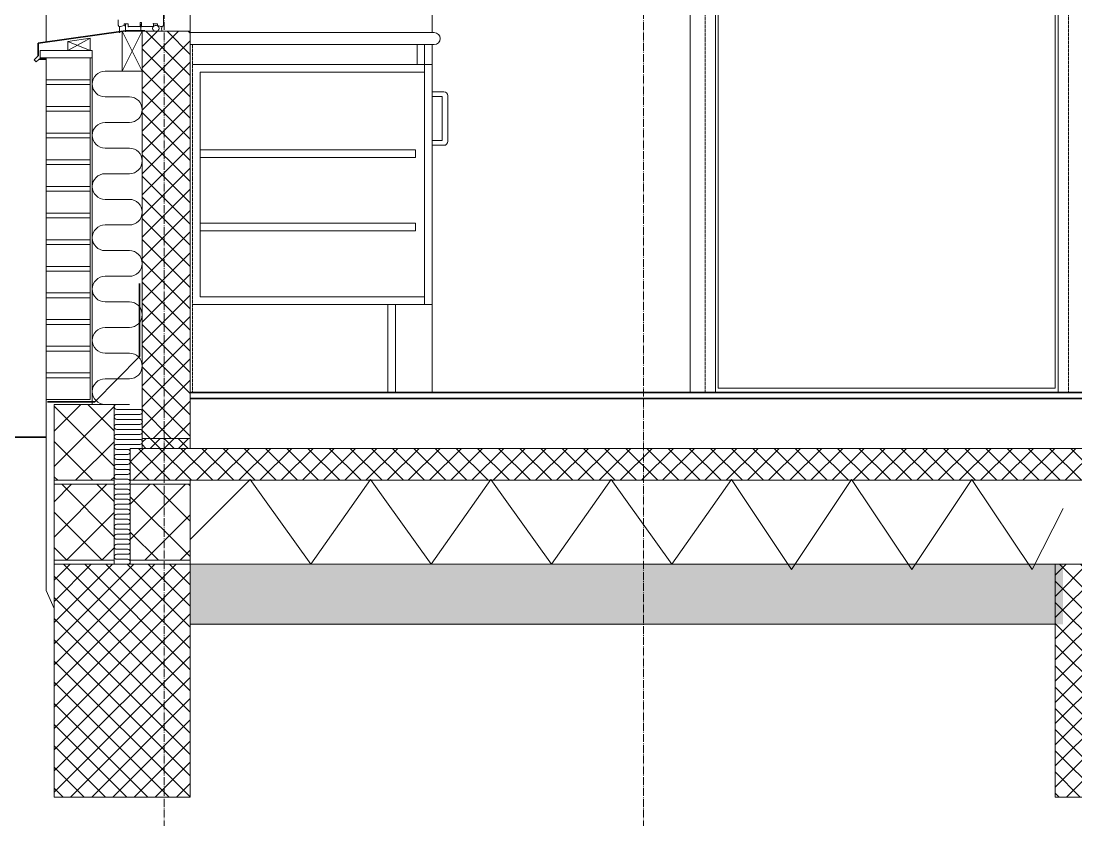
# Model space of a CAD drawing. Header units: millimetres. Extents: x -17350 to 3652, y -2474 to 12378.
# Drawn here: x -9587 to -6947, y 2916 to 4914 of the extents above; entities that cross this region are included whole.
import ezdxf

# ---------------------------------------------------------------- set-up
doc = ezdxf.new("R2010")
doc.units = ezdxf.units.MM
doc.linetypes.add('CENTERLINE', pattern=[27, 20, -3, 1, -3])
doc.linetypes.add('DASHED_1', pattern=[2, 1, -1])
for name, color, linetype, lineweight in [('BETON', 3, 'Continuous', 18), ('HATCH', 8, 'Continuous', 9), ('KITCHEN', 4, 'Continuous', 18), ('KONTUR', 221, 'Continuous', 18), ('MEMBRAN', 43, 'Continuous', 35), ('MODUL', 8, 'CENTERLINE', 9), ('SNIT', 2, 'Continuous', 35), ('TEGLFUGER', 7, 'Continuous', 9), ('WINDOOR', 181, 'Continuous', 9)]:
    doc.layers.add(name, color=color, linetype=linetype, lineweight=lineweight)

msp = doc.modelspace()

# ---------------------------------------------------------------- hatches: boundary and pattern name
at = {"layer": 'HATCH'}
h = msp.add_hatch(dxfattribs=at)
h.set_pattern_fill('ANSI37', color=256, scale=300, style=0)
h.set_pattern_definition([(45, (-17348.408, -1516.35), (-26.5165, 26.5165), []), (135, (-17348.408, -1516.35), (-26.5165, -26.5165), [])])
h.paths.add_polyline_path([(-9164.4, 4888.6), (-9229.4, 4888.6), (-9229.4, 3870.3), (-9164.4, 3870.3)])
h.paths.add_polyline_path([(-9229.4, 4888.6), (-9284.4, 4888.6), (-9284.4, 3870.3), (-9229.4, 3870.3)])
h = msp.add_hatch(dxfattribs=at)
h.set_pattern_fill('ANSI37', color=256, scale=500, style=0)
h.set_pattern_definition([(135, (4889.684, -1516.35), (44.19417, 44.19417), []), (45, (4889.684, -1516.35), (44.19417, -44.19417), [])])
h.paths.add_polyline_path([(-9354.4, 3955.3), (-9504.4, 3955.3), (-9504.4, 3765.3), (-9354.4, 3765.3)])
h.paths.add_polyline_path([(-9354.4, 3565.3), (-9354.4, 3755.3), (-9504.4, 3755.3), (-9504.4, 3565.3)])
h = msp.add_hatch(dxfattribs=at)
h.set_pattern_fill('ANSI37', color=256, scale=200, style=0)
h.set_pattern_definition([(45, (-17348.408, -1516.348), (-17.67767, 17.67767), []), (135, (-17348.408, -1516.348), (-17.67767, -17.67767), [])])
h.paths.add_polyline_path([(-9229.4, 3845.3), (-9229.4, 3870.3), (-9284.4, 3870.3), (-9284.4, 3845.3)])
h.paths.add_polyline_path([(-9164.4, 3845.3), (-9164.4, 3870.3), (-9229.4, 3870.3), (-9229.4, 3845.3)])
h = msp.add_hatch(dxfattribs=at)
h.set_pattern_fill('ANSI37', color=256, scale=300, style=0)
h.set_pattern_definition([(45, (-17348.408, -2472.233), (-26.5165, 26.5165), []), (135, (-17348.408, -2472.233), (-26.5165, -26.5165), [])])
h.paths.add_polyline_path([(-6999.4, 2972.9), (-6829.4, 2972.9), (-6829.4, 3555.3), (-6999.4, 3555.3)])
h.paths.add_polyline_path([(-6659.4, 3555.3), (-6829.4, 3555.3), (-6829.4, 2972.9), (-6659.4, 2972.9)])
h.paths.add_polyline_path([(-5629.4, 3845.3), (-5629.4, 3765.3), (-5403.6, 3765.3), (-5401.5, 3768.3), (-5399.4, 3765.3), (-5102.6, 3765.3), (-5100.5, 3768.3), (-5098.4, 3765.3), (-4801.6, 3765.3), (-4799.5, 3768.3), (-4797.4, 3765.3), (-4500.6, 3765.3), (-4498.5, 3768.3), (-4496.4, 3765.3), (-4429.4, 3765.3), (-4429.4, 3845.3)])
h.paths.add_polyline_path([(-5704.7, 3765.3), (-5702.6, 3768.3), (-5700.5, 3765.3), (-5629.4, 3765.3), (-5629.4, 3845.3), (-6829.4, 3845.3), (-6829.4, 3765.3), (-6609.2, 3765.3), (-6605.6, 3768.3), (-6603.5, 3765.3), (-6306.7, 3765.3), (-6304.6, 3768.3), (-6302.5, 3765.3), (-6005.7, 3765.3), (-6003.6, 3768.3), (-6001.5, 3765.3)])
h.paths.add_polyline_path([(-6829.4, 3765.3), (-6829.4, 3845.3), (-8029.4, 3845.3), (-8029.4, 3765.3), (-7811.3, 3765.3), (-7809.7, 3767.6), (-7808.2, 3765.3), (-7510.2, 3765.3), (-7508.7, 3767.6), (-7507.2, 3765.3), (-7209.2, 3765.3), (-7207.7, 3767.6), (-7206.2, 3765.3)])
h.paths.add_polyline_path([(-9229.4, 3845.3), (-9229.4, 3765.3), (-9016.1, 3765.3), (-9013.8, 3767.6), (-9012.2, 3765.3), (-8714.4, 3765.3), (-8712.8, 3767.6), (-8711.2, 3765.3), (-8413.4, 3765.3), (-8411.8, 3767.6), (-8410.2, 3765.3), (-8112.4, 3765.3), (-8110.8, 3767.6), (-8109.1, 3765.3), (-8029.4, 3765.3), (-8029.4, 3845.3)])
h.paths.add_polyline_path([(-9314.4, 3845.3), (-9314.4, 3765.3), (-9229.4, 3765.3), (-9229.4, 3845.3)])
h.paths.add_polyline_path([(-9229.4, 3555.3), (-9504.4, 3555.3), (-9504.4, 2972.9), (-9229.4, 2972.9)])
h.paths.add_polyline_path([(-9229.4, 2972.9), (-9164.4, 2972.9), (-9164.4, 3555.3), (-9229.4, 3555.3)])
h = msp.add_hatch(dxfattribs=at)
h.set_pattern_fill('ANSI37', color=256, scale=500, style=0)
h.set_pattern_definition([(45, (-17348.41, -2472.23), (-44.19417, 44.19417), []), (135, (-17348.41, -2472.23), (-44.19417, -44.19417), [])])
h.paths.add_polyline_path([(-9229.4, 3755.3), (-9314.4, 3755.3), (-9314.4, 3565.3), (-9229.4, 3565.3)])
h.paths.add_polyline_path([(-9164.4, 3755.3), (-9229.4, 3755.3), (-9229.4, 3565.3), (-9164.4, 3565.3)])
h = msp.add_hatch(dxfattribs=at)
h.set_pattern_fill('AR-CONC', color=256, scale=5, style=0)
h.set_pattern_definition([(50, (-17347.037, -1753.122), (35.86301, -3.13761), [3.75, -41.25]), (355, (-17347.037, -1753.122), (-6.93757, 37.60961), [3, -33]), (100.4514, (-17344.048, -1753.383), (28.92547, 34.47198), [3.18701, -35.0571]), (46.1842, (-17347.037, -1743.12), (53.36205, -8.27595), [5.625, -61.875]), (96.6356, (-17342.59, -1743.81), (46.73314, 48.7059), [4.78051, -52.58565]), (351.1842, (-17347.037, -1743.12), (46.7331, 48.70593), [4.5, -49.5]), (21, (-17342.037, -1745.622), (29.84535, -20.130945), [3.75, -41.25]), (326, (-17342.037, -1745.622), (12.16577, 36.2575), [3, -33]), (71.4514, (-17339.55, -1747.3), (42.01113, 16.12652), [3.18701, -35.0571]), (37.5, (-17347.037, -1753.122), (0.607993, 16.644693), [0, -32.6, 0, -33.5, 0, -33.125]), (7.5, (-17347.037, -1753.122), (13.153477, 19.720586), [0, -19.1, 0, -31.85, 0, -12.625]), (327.5, (-17358.187, -1753.122), (26.691122, -1.127744), [0, -12.5, 0, -39, 0, -51.75]), (317.5, (-17363.187, -1753.122), (29.15931, 5.00525), [0, -16.25, 0, -25.9, 0, -36.75])])
h.paths.add_polyline_path([(-8028, 3553.5), (-9163, 3553.5), (-9163, 3403.5), (-8028, 3403.5)])
h = msp.add_hatch(dxfattribs=at)
h.set_pattern_fill('AR-CONC', color=256, scale=5, style=0)
h.set_pattern_definition([(50, (-17348.408, -1751.348), (35.86301, -3.13761), [3.75, -41.25]), (355, (-17348.408, -1751.35), (-6.93757, 37.60961), [3, -33]), (100.4514, (-17345.42, -1751.61), (28.92547, 34.47198), [3.18701, -35.0571]), (46.1842, (-17348.408, -1741.35), (53.36205, -8.27595), [5.625, -61.875]), (96.6356, (-17343.96, -1742.04), (46.73314, 48.7059), [4.78051, -52.58565]), (351.1842, (-17348.41, -1741.35), (46.7331, 48.70593), [4.5, -49.5]), (21, (-17343.408, -1743.848), (29.84535, -20.130945), [3.75, -41.25]), (326, (-17343.408, -1743.85), (12.16577, 36.2575), [3, -33]), (71.4514, (-17340.92, -1745.526), (42.01113, 16.12652), [3.18701, -35.0571]), (37.5, (-17348.408, -1751.348), (0.607993, 16.644693), [0, -32.6, 0, -33.5, 0, -33.125]), (7.5, (-17348.408, -1751.348), (13.153477, 19.720586), [0, -19.1, 0, -31.85, 0, -12.625]), (327.5, (-17359.558, -1751.348), (26.691122, -1.127744), [0, -12.5, 0, -39, 0, -51.75]), (317.5, (-17364.558, -1751.348), (29.15931, 5.00525), [0, -16.25, 0, -25.9, 0, -36.75])])
h.paths.add_polyline_path([(-6979.4, 3555.3), (-8029.4, 3555.3), (-8029.4, 3405.3), (-6979.4, 3405.3)])

# ---------------------------------------------------------------- linework, layer by layer
at = {"layer": 'BETON'}
for p, q in [((-9284.4, 3845.3), (-9284.4, 4888.6)), ((-9164.4, 4888.6), (-9284.4, 4888.6)), ((-9164.4, 3845.3), (-9164.4, 4888.6)), ((-9504.4, 3955.3), (-9504.4, 2972.9)), ((-9354.4, 3955.3), (-9504.4, 3955.3)), ((-9354.4, 3955.3), (-9354.4, 3555.3)), ((-9164.4, 3870.3), (-9284.4, 3870.3)), ((-9314.4, 3845.3), (-3144.4, 3845.3)), ((-9314.4, 3845.3), (-9314.4, 3765.3)), ((-9354.4, 3765.3), (-9504.4, 3765.3)), ((-9504.4, 3755.3), (-9354.4, 3755.3)), ((-9354.4, 3755.3), (-9504.4, 3755.3)), ((-9314.4, 3765.3), (-3144.4, 3765.3)), ((-9314.4, 3755.3), (-9314.4, 3555.3)), ((-9314.4, 3755.3), (-9164.4, 3755.3)), ((-9164.4, 2972.9), (-9164.4, 3765.3)), ((-9164.4, 2972.9), (-9164.4, 3765.3)), ((-9354.4, 3565.3), (-9504.4, 3565.3)), ((-9164.4, 3565.3), (-9314.4, 3565.3)), ((-9164.4, 3555.3), (-9504.4, 3555.3)), ((-6999.4, 2972.9), (-6999.4, 3555.3)), ((-6999.4, 3555.3), (-6659.4, 3555.3)), ((-9164.4, 2972.9), (-9504.4, 2972.9)), ((-6999.4, 2972.9), (-6659.4, 2972.9))]:
    msp.add_line(p, q, dxfattribs=at)
at = {"layer": 'HATCH'}
for p, q in [((-9334.4, 4888.7), (-9284.4, 4788.7)), ((-9334.4, 4788.7), (-9284.4, 4888.7)), ((-9470.4, 4841), (-9414.4, 4871.3)), ((-9470.4, 4863.4), (-9414.4, 4841)), ((-9409.4, 4822), (-9409.4, 3955.3))]:
    msp.add_line(p, q, dxfattribs=at)
for points in [[(-9284.4, 4788.7), (-9377.3, 4788.7, 1), (-9377.3, 4724.6), (-9316.4, 4724.6, -1), (-9316.4, 4660.5), (-9377.3, 4660.5, 1), (-9377.3, 4596.4), (-9316.4, 4596.4, -1), (-9316.4, 4532.3), (-9377.3, 4532.3, 1), (-9377.3, 4468.2), (-9316.4, 4468.2, -1), (-9316.4, 4404.1), (-9377.3, 4404.1, 1), (-9377.3, 4340), (-9316.4, 4340, -1), (-9316.4, 4275.8), (-9377.3, 4275.8, 1), (-9377.3, 4211.7), (-9316.4, 4211.7, -1), (-9316.4, 4147.6), (-9377.3, 4147.6, 1), (-9377.3, 4083.5), (-9316.4, 4083.5, -1), (-9316.4, 4019.4), (-9377.3, 4019.4, 1), (-9377.3, 3955.3), (-9316.4, 3955.3, -1)], [(-9354.4, 3555.3), (-9320.6, 3555.3, 1), (-9320.6, 3567.8), (-9348.1, 3567.8, -1), (-9348.1, 3580.3), (-9320.6, 3580.3, 1), (-9320.6, 3592.8), (-9348.1, 3592.8, -1), (-9348.1, 3605.3), (-9320.6, 3605.3, 1), (-9320.6, 3617.8), (-9348.1, 3617.8, -1), (-9348.1, 3630.3), (-9320.6, 3630.3, 1), (-9320.6, 3642.8), (-9348.1, 3642.8, -1), (-9348.1, 3655.3), (-9320.6, 3655.3, 1), (-9320.6, 3667.8), (-9348.1, 3667.8, -1), (-9348.1, 3680.3), (-9320.6, 3680.3, 1), (-9320.6, 3692.8), (-9348.1, 3692.8, -1), (-9348.1, 3705.3), (-9320.6, 3705.3, 1), (-9320.6, 3717.8), (-9348.1, 3717.8, -1), (-9348.1, 3730.3), (-9320.6, 3730.3, 1), (-9320.6, 3742.8), (-9348.1, 3742.8, -1), (-9348.1, 3755.3), (-9320.6, 3755.3, 1), (-9320.6, 3767.8), (-9348.1, 3767.8, -1), (-9348.1, 3780.3), (-9320.6, 3780.3, 1), (-9320.6, 3792.8), (-9348.1, 3792.8, -1), (-9348.1, 3805.3), (-9320.6, 3805.3, 1), (-9320.6, 3817.8), (-9348.1, 3817.8, -1), (-9348.1, 3830.3), (-9320.6, 3830.3, 1), (-9320.6, 3842.8), (-9348.1, 3842.8, -1), (-9348.1, 3855.3), (-9290, 3855.3, 1), (-9290, 3867.8), (-9348.1, 3867.8, -1), (-9348.1, 3880.3), (-9290, 3880.3, 1), (-9290, 3892.8), (-9348.1, 3892.8, -1), (-9348.1, 3905.3), (-9290, 3905.3, 1), (-9290, 3917.8), (-9348.1, 3917.8, -1), (-9348.1, 3930.3), (-9290, 3930.3, 1), (-9290, 3942.8), (-9348.1, 3942.8, -1), (-9348.1, 3955.3), (-9335.6, 3955.3, 1)]]:
    msp.add_lwpolyline(points, format="xyb", dxfattribs=at)
msp.add_lwpolyline([(-9164.4, 3617.6), (-9013.8, 3767.6), (-8862, 3555.3), (-8712.8, 3767.6), (-8560.9, 3555.3), (-8411.8, 3767.6), (-8259.9, 3555.3), (-8110.8, 3767.6), (-7958.9, 3555.3), (-7809.7, 3767.6), (-7659.2, 3542.6), (-7508.7, 3767.6), (-7358.2, 3542.6), (-7207.7, 3767.6), (-7057.2, 3542.6), (-6979.4, 3695.1)], dxfattribs=at)
at = {"layer": 'KITCHEN', "linetype": 'Continuous'}
for p, q in [((-8553.5, 4885.3), (-9164.4, 4885.3)), ((-9164.4, 4855.3), (-8553.5, 4855.3)), ((-8596.5, 4805.3), (-8596.5, 4855.3)), ((-8577.5, 4805.3), (-8577.5, 4855.3)), ((-8558.5, 4805.3), (-9158.5, 4805.3)), ((-8577.5, 4205.3), (-8577.5, 4805.3)), ((-8558.5, 4205.3), (-8558.5, 4805.3)), ((-9139.5, 4786.3), (-8577.5, 4786.3)), ((-9139.5, 4224.3), (-9139.5, 4786.3)), ((-8529.5, 4737.4), (-8558.5, 4737.4)), ((-8519.5, 4613.4), (-8519.5, 4727.4)), ((-8533.5, 4725.4), (-8558.5, 4725.4)), ((-8533.5, 4615.4), (-8533.5, 4725.4)), ((-8533.5, 4615.4), (-8558.5, 4615.4)), ((-8529.5, 4603.4), (-8558.5, 4603.4)), ((-9139.5, 4592.3), (-8600.7, 4592.3)), ((-9139.5, 4573.3), (-8600.7, 4573.3)), ((-8600.7, 4592.3), (-8600.7, 4573.3)), ((-9139.5, 4408.3), (-8600.7, 4408.3)), ((-9139.5, 4389.3), (-8600.7, 4389.3)), ((-8600.7, 4408.3), (-8600.7, 4389.3)), ((-9139.5, 4224.3), (-8577.5, 4224.3)), ((-8558.5, 4205.3), (-9158.5, 4205.3)), ((-8669.7, 4205.3), (-8669.7, 3985.3)), ((-8650.7, 4205.3), (-8650.7, 3985.3))]:
    msp.add_line(p, q, dxfattribs=at)
at = {"layer": 'KITCHEN', "linetype": 'DASHED_1'}
msp.add_line((-9158.5, 3985.3), (-9158.5, 4855.3), dxfattribs=at)
at = {"layer": 'KITCHEN', "linetype": 'Continuous'}
for centre, radius, start, end in [((-8553.5, 4870.3), 15, 270, 90), ((-8529.5, 4727.4), 10, 0, 90), ((-8529.5, 4613.4), 10, 270, 0)]:
    msp.add_arc(centre, radius, start, end, dxfattribs=at)
at = {"layer": 'KONTUR'}
for p, q in [((-8558.5, 6475.3), (-8558.5, 4884.4)), ((-9524.4, 4862), (-9524.4, 5634)), ((-9164.4, 5500.6), (-9164.4, 4888.6)), ((-9524.4, 4888.6), (-9524.4, 4900.6)), ((-9284.4, 4888.7), (-9334.4, 4888.7)), ((-9334.4, 4888.7), (-9334.4, 4788.7)), ((-9288.1, 4889.8), (-9288.1, 4906.5)), ((-9470.4, 4863.4), (-9414.4, 4871.3)), ((-9470.4, 4863.4), (-9470.4, 4841)), ((-9414.4, 4841), (-9414.4, 4871.3)), ((-9539.4, 4822), (-9539.4, 4841)), ((-9539.4, 4841), (-9409.4, 4841)), ((-9409.4, 4841), (-9409.4, 4822)), ((-8558.5, 4856.2), (-8558.5, 3985.3)), ((-9524.4, 4822), (-9539.4, 4822)), ((-9534.2, 4821.9), (-9534.2, 4819)), ((-9528.2, 4821.9), (-9528.2, 4819)), ((-9524.4, 4822), (-9524.4, 4767.3)), ((-9414.4, 4822), (-9524.4, 4822)), ((-9414.4, 4822), (-9524.4, 4822)), ((-9524.4, 4822), (-9524.4, 3967.3)), ((-9414.4, 4822), (-9524.4, 4822)), ((-9409.4, 4822), (-9414.4, 4822)), ((-9414.4, 4767.3), (-9414.4, 4822)), ((-9414.4, 3967.3), (-9414.4, 4822)), ((-9284.4, 4788.7), (-9334.4, 4788.7)), ((-9524.4, 4022), (-9524.4, 3967.3)), ((-9414.4, 3967.3), (-9414.4, 4022)), ((-9414.4, 3967.3), (-9524.4, 3967.3)), ((-9524.4, 3489.4), (-9524.4, 3967.3)), ((-9524.4, 3489.4), (-9524.4, 3967.3)), ((-9164.4, 3555.3), (-6979.4, 3555.3)), ((-9504.4, 3444.4), (-9524.4, 3489.4)), ((-9504.4, 3444.4), (-9524.4, 3489.4)), ((-9164.4, 3405.3), (-6999.4, 3405.3))]:
    msp.add_line(p, q, dxfattribs=at)
at = {"layer": 'MEMBRAN'}
for p, q in [((-9291, 4074.7), (-9291, 4257.8)), ((-9402.7, 3961.5), (-9291, 4074.7)), ((-9402.7, 3961.5), (-9521.5, 3961.5))]:
    msp.add_line(p, q, dxfattribs=at)
at = {"layer": 'MODUL', "linetype": 'CENTERLINE'}
for p, q in [((-9229.4, 10879.7), (-9229.4, 2130.6)), ((-8029.4, 10879.7), (-8029.4, 2130.6))]:
    msp.add_line(p, q, dxfattribs=at)
at = {"layer": 'SNIT'}
for p, q in [((-9544.4, 4859.2), (-9326, 4889.9)), ((-9326, 4889.9), (-9278.1, 4889.8)), ((-9544.4, 4859.2), (-9544.4, 4826.9)), ((-9544.4, 4826.9), (-9554.4, 4816.9)), ((-9554.4, 4816.9), (-9549.4, 4811.9)), ((-9542.2, 4819), (-9549.4, 4811.9)), ((-9542.2, 4819), (-9525.5, 4819)), ((-6879.4, 3985.3), (-9164.4, 3985.3)), ((-9164.4, 3970.3), (-6229.4, 3970.3)), ((-12065.8, 3872.9), (-9524.4, 3872.9))]:
    msp.add_line(p, q, dxfattribs=at)
at = {"layer": 'TEGLFUGER'}
for p, q in [((-9414.4, 4767.3), (-9524.4, 4767.3)), ((-9414.4, 4767.3), (-9524.4, 4767.3)), ((-9414.4, 4755.3), (-9524.4, 4755.3)), ((-9414.4, 4755.3), (-9524.4, 4755.3)), ((-9524.4, 4700.6), (-9414.4, 4700.6)), ((-9524.4, 4688.6), (-9414.4, 4688.6)), ((-9414.4, 4634), (-9524.4, 4634)), ((-9414.4, 4622), (-9524.4, 4622)), ((-9414.4, 4567.3), (-9524.4, 4567.3)), ((-9414.4, 4555.3), (-9524.4, 4555.3)), ((-9524.4, 4500.6), (-9414.4, 4500.6)), ((-9524.4, 4488.6), (-9414.4, 4488.6)), ((-9414.4, 4434), (-9524.4, 4434)), ((-9414.4, 4422), (-9524.4, 4422)), ((-9414.4, 4367.3), (-9524.4, 4367.3)), ((-9414.4, 4355.3), (-9524.4, 4355.3)), ((-9524.4, 4300.6), (-9414.4, 4300.6)), ((-9524.4, 4288.6), (-9414.4, 4288.6)), ((-9414.4, 4234), (-9524.4, 4234)), ((-9414.4, 4234), (-9524.4, 4234)), ((-9414.4, 4222), (-9524.4, 4222)), ((-9524.4, 4222), (-9414.4, 4222)), ((-9414.4, 4222), (-9524.4, 4222)), ((-9414.4, 4167.3), (-9524.4, 4167.3)), ((-9414.4, 4155.3), (-9524.4, 4155.3)), ((-9524.4, 4100.6), (-9414.4, 4100.6)), ((-9524.4, 4088.6), (-9414.4, 4088.6)), ((-9414.4, 4034), (-9524.4, 4034)), ((-9414.4, 4022), (-9524.4, 4022))]:
    msp.add_line(p, q, dxfattribs=at)
at = {"layer": 'WINDOOR'}
for p, q in [((-7912.6, 6170.2), (-7912.6, 3985.3)), ((-7849.6, 6107.2), (-7849.6, 3985.3)), ((-7842.6, 6100.2), (-7842.6, 3995.9)), ((-6999.7, 6100.2), (-6999.7, 3995.9)), ((-6991.7, 6107.2), (-6991.7, 3985.3)), ((-9344.4, 4917.6), (-9344.4, 4903.6)), ((-9289.4, 4900.6), (-9289.4, 4910.6)), ((-9289.4, 4910.6), (-9286.4, 4910.6)), ((-9286.4, 4910.6), (-9286.4, 4900.6)), ((-9231.4, 4903.6), (-9231.4, 4931.6)), ((-9341.4, 4900.6), (-9338.7, 4900.6)), ((-9341.4, 4900.6), (-9341.4, 4884.9)), ((-9338.7, 4900.6), (-9329.4, 4903.1)), ((-9329.4, 4903.1), (-9329.4, 4907.6)), ((-9329.4, 4907.6), (-9319.4, 4907.6)), ((-9326.5, 4907.6), (-9326.5, 4887)), ((-9319.4, 4907.6), (-9319.4, 4900.6)), ((-9319.4, 4900.6), (-9289.4, 4900.6)), ((-9286.4, 4900.6), (-9256.4, 4900.6)), ((-9256.4, 4900.6), (-9256.4, 4907.6)), ((-9256.4, 4907.6), (-9246.4, 4907.6)), ((-9246.4, 4907.6), (-9246.4, 4903.1)), ((-9246.4, 4903.1), (-9237, 4900.6)), ((-9237, 4900.6), (-9234.4, 4900.6)), ((-6999.7, 3995.9), (-7842.6, 3995.9))]:
    msp.add_line(p, q, dxfattribs=at)
at = {"layer": 'WINDOOR', "linetype": 'DASHED_1'}
for p, q in [((-7875.6, 6133.2), (-7875.6, 3985.3)), ((-6965.6, 3985.3), (-6965.6, 6133.2))]:
    msp.add_line(p, q, dxfattribs=at)
at = {"layer": 'WINDOOR'}
msp.add_lwpolyline([(-9250.2, 4903.1, 0.088975), (-9253.3, 4902.6, 0.094027), (-9255.9, 4901, 0.102182), (-9257.7, 4898.6, 0.108804), (-9258.3, 4895.9, 0.108804), (-9257.7, 4893.2, 0.102182), (-9255.9, 4890.8, 0.094027), (-9253.3, 4889.2, 0.088975), (-9250.2, 4888.6, 0.088975), (-9247, 4889.2, 0.094027), (-9244.4, 4890.8, 0.102182), (-9242.7, 4893.2, 0.108804), (-9242.1, 4895.9, 0.108804), (-9242.7, 4898.6, 0.102182), (-9244.4, 4901, 0.094027), (-9247, 4902.6, 0.088975)], format="xyb", close=True, dxfattribs=at)
for centre, radius, start, end in [((-9341.4, 4903.6), 3, 180, 270), ((-9223.2, 4894.8), 12.6, 152.4793, 209.1842), ((-9234.4, 4903.6), 3, 270, 0)]:
    msp.add_arc(centre, radius, start, end, dxfattribs=at)
at = {"layer": 'WINDOOR', "linetype": 'ByBlock'}
for p in [(-9289.4, 4910.6), (-9344.4, 4903.6), (-9344.4, 4903.6), (-9344.4, 4903.6), (-9341.4, 4900.6), (-9329.4, 4903.1), (-9329.4, 4903.1), (-9319.4, 4900.6), (-9319.4, 4900.6), (-9289.4, 4900.6), (-9289.4, 4900.6), (-9289.4, 4900.6), (-9286.4, 4900.6), (-9286.4, 4900.6), (-9256.4, 4907.6), (-9256.4, 4900.6), (-9256.4, 4900.6), (-9256.4, 4900.6), (-9246.4, 4903.1), (-9246.4, 4903.1), (-9237, 4900.6), (-9234.4, 4900.6), (-9231.4, 4903.6), (-9231.4, 4903.6), (-9231.4, 4903.6)]:
    msp.add_point(p, dxfattribs=at)

doc.saveas('drawing.dxf')
